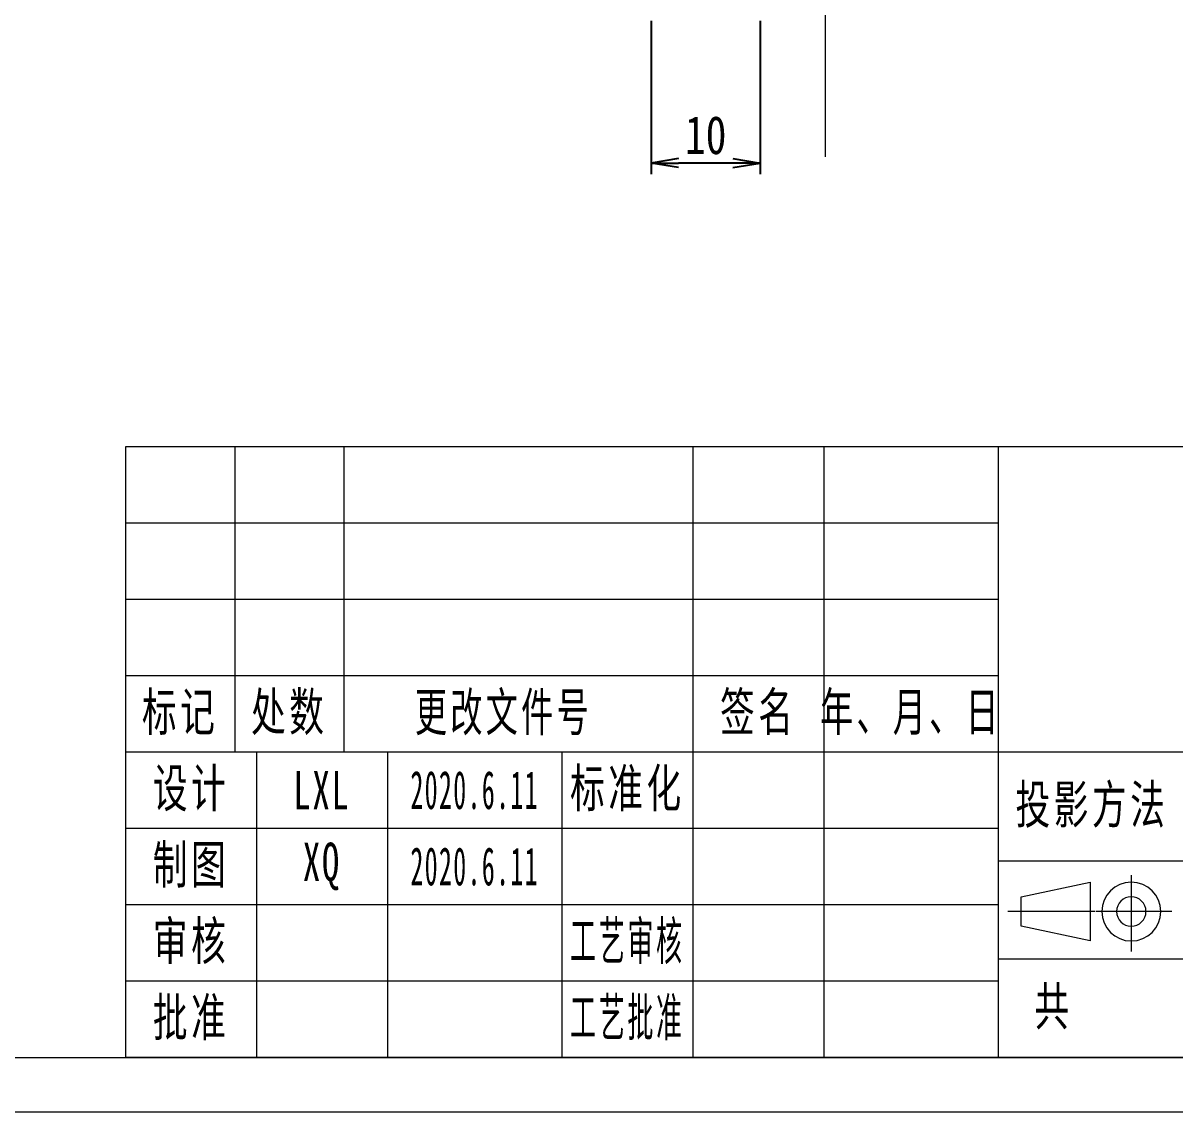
# Model space of a CAD drawing. Header units: millimetres. Extents: x -15766 to 80009, y -9701 to 15159.
# Drawn here: x -14520.7 to -14415.1, y 4666.8 to 4766.6 of the extents above; entities that cross this region are included whole.
import ezdxf

# ---------------------------------------------------------------- set-up
doc = ezdxf.new("R2010")
doc.units = ezdxf.units.MM
doc.linetypes.add('CENTER-HOKUTO_1', pattern=[16, 13, -1, 1, -1])
doc.layers.get('DEFPOINTS').update_dxf_attribs({"lineweight": 18})
for name, color, linetype, lineweight in [('AM_7', 2, 'CENTER-HOKUTO_1', 18), ('CDRAFT0', 7, 'Continuous', 18), ('title_frame', 7, 'Continuous', 18), ('word_dim', 9, 'Continuous', 18), ('尺寸线层', 3, 'Continuous', 18), ('粗实线层_1', 7, 'Continuous', 15), ('细实线层', 7, 'Continuous', 18)]:
    doc.layers.add(name, color=color, linetype=linetype, lineweight=lineweight)
doc.styles.add('DIM', font='', dxfattribs={"width": 0.8})
doc.styles.add('UserTxtStyle1', font='', dxfattribs={"width": 0.618357})
doc.styles.add('UserTxtStyle2', font='', dxfattribs={"width": 0.634692})
doc.styles.add('标准', font='', dxfattribs={"width": 0.667})
doc.styles.get('DIM').set_extended_font_data('NSimSun')
doc.styles.get('UserTxtStyle1').set_extended_font_data('宋体')
doc.styles.get('UserTxtStyle2').set_extended_font_data('宋体')
doc.styles.get('标准').set_extended_font_data('宋体')
doc.dimstyles.new('1-1$0', dxfattribs={"dimtxt": 3.5, "dimasz": 2.5, "dimexe": 1, "dimexo": 0.625, "dimgap": 0.8, "dimtad": 1, "dimdsep": 46, "dimtxsty": 'DIM', "dimblk": 'OPEN', "dimcen": 0, "dimdle": 5, "dimclrd": 256, "dimclre": 256, "dimclrt": 3, "dimazin": 3, "dimtfac": 0.5, "dimtmove": 0, "dimatfit": 3, "dimldrblk": 'OPEN', "dimfxl": 0, "dimtolj": 1, "dimarcsym": 0})

# ---------------------------------------------------------------- blocks, each defined once
blk = doc.blocks.new('*X1435')
at = {"layer": 'CDRAFT0'}
blk.add_line((0, 0), (420, 0), dxfattribs=at)
at = {"layer": '粗实线层_1'}
blk.add_line((25, 5), (415, 5), dxfattribs=at)
blk = doc.blocks.new('_OPEN')
at = {"color": 0, "linetype": 'ByBlock', "lineweight": -2}
for p, q in [((-1, 0.166667), (0, 0)), ((-1, -0.166667), (0, 0)), ((0, 0), (-1, 0))]:
    blk.add_line(p, q, dxfattribs=at)
blk = doc.blocks.new('*D1531')
at = {"layer": 'DEFPOINTS', "color": 0, "transparency": 16777216}
for p in [(-14463.16, 4767.44), (-14453.16, 4767.44), (-14463.16, 4753.75)]:
    blk.add_point(p, dxfattribs=at)
at = {"layer": 'word_dim', "linetype": 'Continuous', "lineweight": -2, "transparency": 16777216}
for p, q in [((-14463.16, 4766.81), (-14463.16, 4752.75)), ((-14453.16, 4766.81), (-14453.16, 4752.75)), ((-14455.66, 4753.75), (-14460.66, 4753.75))]:
    blk.add_line(p, q, dxfattribs=at)
at = {"layer": 'word_dim', "lineweight": -2, "transparency": 16777216, "xscale": 2.5, "yscale": 2.5, "zscale": 2.5, "rotation": 180}
blk.add_blockref('_OPEN', (-14463.16, 4753.75), dxfattribs=at)
at = {"layer": 'word_dim', "lineweight": -2, "transparency": 16777216, "xscale": 2.5, "yscale": 2.5, "zscale": 2.5}
blk.add_blockref('_OPEN', (-14453.16, 4753.75), dxfattribs=at)
at = {"layer": 'word_dim', "color": 3, "transparency": 16777216, "insert": (-14458.16, 4756.3), "char_height": 3.5, "attachment_point": 5, "style": 'DIM'}
blk.add_mtext('\\A1;10', dxfattribs=at)

msp = doc.modelspace()

# ---------------------------------------------------------------- linework, layer by layer
at = {"layer": 'AM_7'}
msp.add_line((-14447.15879, 4754.33916), (-14447.15879, 4911.51607), dxfattribs=at)
at = {"layer": '粗实线层_1'}
for p, q in [((-14331.34068, 4727.75102), (-14511.34068, 4727.75102)), ((-14511.34068, 4727.75102), (-14511.34068, 4671.75102)), ((-14431.34068, 4727.75102), (-14431.34068, 4671.75102)), ((-14381.34068, 4699.75102), (-14511.34068, 4699.75102)), ((-14471.34068, 4699.75102), (-14471.34068, 4671.75102)), ((-14431.34068, 4692.75102), (-14511.34068, 4692.75102)), ((-14431.34068, 4685.75102), (-14511.34068, 4685.75102)), ((-14381.34068, 4680.75102), (-14431.34068, 4680.75102)), ((-14431.34068, 4678.75102), (-14511.34068, 4678.75102)), ((-14331.34068, 4671.75102), (-14511.34068, 4671.75102))]:
    msp.add_line(p, q, dxfattribs=at)
at = {"layer": '细实线层'}
for p, q in [((-14501.34068, 4727.75102), (-14501.34068, 4699.75102)), ((-14491.34068, 4727.75102), (-14491.34068, 4699.75102)), ((-14459.34068, 4727.75102), (-14459.34068, 4671.75102)), ((-14447.34068, 4727.75102), (-14447.34068, 4671.75102)), ((-14431.34068, 4720.75102), (-14511.34068, 4720.75102)), ((-14431.34068, 4713.75102), (-14511.34068, 4713.75102)), ((-14431.34068, 4706.75102), (-14511.34068, 4706.75102)), ((-14499.34068, 4699.75102), (-14499.34068, 4671.75102)), ((-14487.34068, 4699.75102), (-14487.34068, 4671.75102)), ((-14381.34068, 4689.75102), (-14431.34068, 4689.75102))]:
    msp.add_line(p, q, dxfattribs=at)
at = {"layer": '细实线层', "color": 2, "linetype": 'CENTER-HOKUTO_1', "lineweight": 18}
for p, q in [((-14419.14256, 4688.45085), (-14419.14256, 4681.47405)), ((-14422.49265, 4685.12985), (-14430.4507, 4685.12985)), ((-14415.43022, 4685.12985), (-14422.38587, 4685.12985))]:
    msp.add_line(p, q, dxfattribs=at)
at = {"layer": '细实线层', "color": 3}
for p, q in [((-14429.23902, 4686.47985), (-14422.91197, 4687.82985)), ((-14422.91197, 4687.82985), (-14422.91197, 4682.42985)), ((-14429.23902, 4683.77985), (-14429.23902, 4686.47985)), ((-14422.91197, 4682.42985), (-14429.23902, 4683.77985))]:
    msp.add_line(p, q, dxfattribs=at)
for radius in [2.7, 1.35]:
    msp.add_arc((-14419.14256, 4685.12985), radius, 0, 359.9893827, dxfattribs=at)

# ---------------------------------------------------------------- block references
at = {"layer": 'title_frame'}
msp.add_blockref('*X1435', (-14746.34068, 4666.75102), dxfattribs=at)

# ---------------------------------------------------------------- texts
at = {"layer": '尺寸线层', "char_height": 3.5, "attachment_point": 5, "line_spacing_factor": 1.15057}
for s, insert, width, style in [('\\T1.1;标记', (-14506.34068, 4703.25102), 18, '标准'), ('\\T1.1;处数', (-14496.34068, 4703.25102), 18, '标准'), ('\\T1.1;更改文件号', (-14476.70727, 4703.22703), 30, 'UserTxtStyle1'), ('\\T1.1;签名', (-14453.34068, 4703.25102), 22, '标准'), ('\\T1.1;年、月、日', (-14439.34068, 4703.25102), 30, 'UserTxtStyle2'), ('\\T1.1;设计', (-14505.34068, 4696.25102), 22, '标准'), ('\\T1.1;标准化', (-14465.34068, 4696.25102), 22, '标准'), ('{\\T1.1;LXL}', (-14493.34068, 4696.25102), 22, '标准'), ('{\\W0.5;\\T1.1;2020.6.11}', (-14479.34068, 4696.25102), 16, '标准'), ('\\T1.1;投影方法', (-14422.74569, 4694.75102), 22, '标准'), ('\\T1.1;制图', (-14505.34068, 4689.25102), 22, '标准'), ('{\\T1.1;XQ}', (-14493.34068, 4689.25102), 22, '标准'), ('{\\W0.5;\\T1.1;2020.6.11}', (-14479.34068, 4689.25102), 16, '标准'), ('\\T1.1;审核', (-14505.34068, 4682.25102), 22, '标准'), ('{\\W0.5;\\T1.1;工艺审核}', (-14465.34068, 4682.25102), 22, '标准'), ('\\T1.1;共', (-14426.26935, 4676.25102), 8, '标准'), ('{\\T1.1;批准}', (-14505.34068, 4675.25102), 22, '标准'), ('{\\W0.5;\\T1.1;工艺批准}', (-14465.34068, 4675.25102), 22, '标准')]:
    msp.add_mtext(s, dxfattribs=dict(at, insert=insert, width=width, style=style))

# ---------------------------------------------------------------- dimensions: what is measured, and where the dimension line sits
at = {"layer": 'word_dim', "color": 3, "true_color": 0x00ff00}
dim = msp.add_linear_dim(base=(-14463.15879, 4753.74812), p1=(-14453.15879, 4767.43723), p2=(-14463.15879, 4767.43723), dimstyle='1-1$0', dxfattribs=at)
dim.commit()
dim.dimension.update_dxf_attribs({"geometry": '*D1531', "text_midpoint": (-14458.15879, 4756.29812)})

doc.saveas('drawing.dxf')
